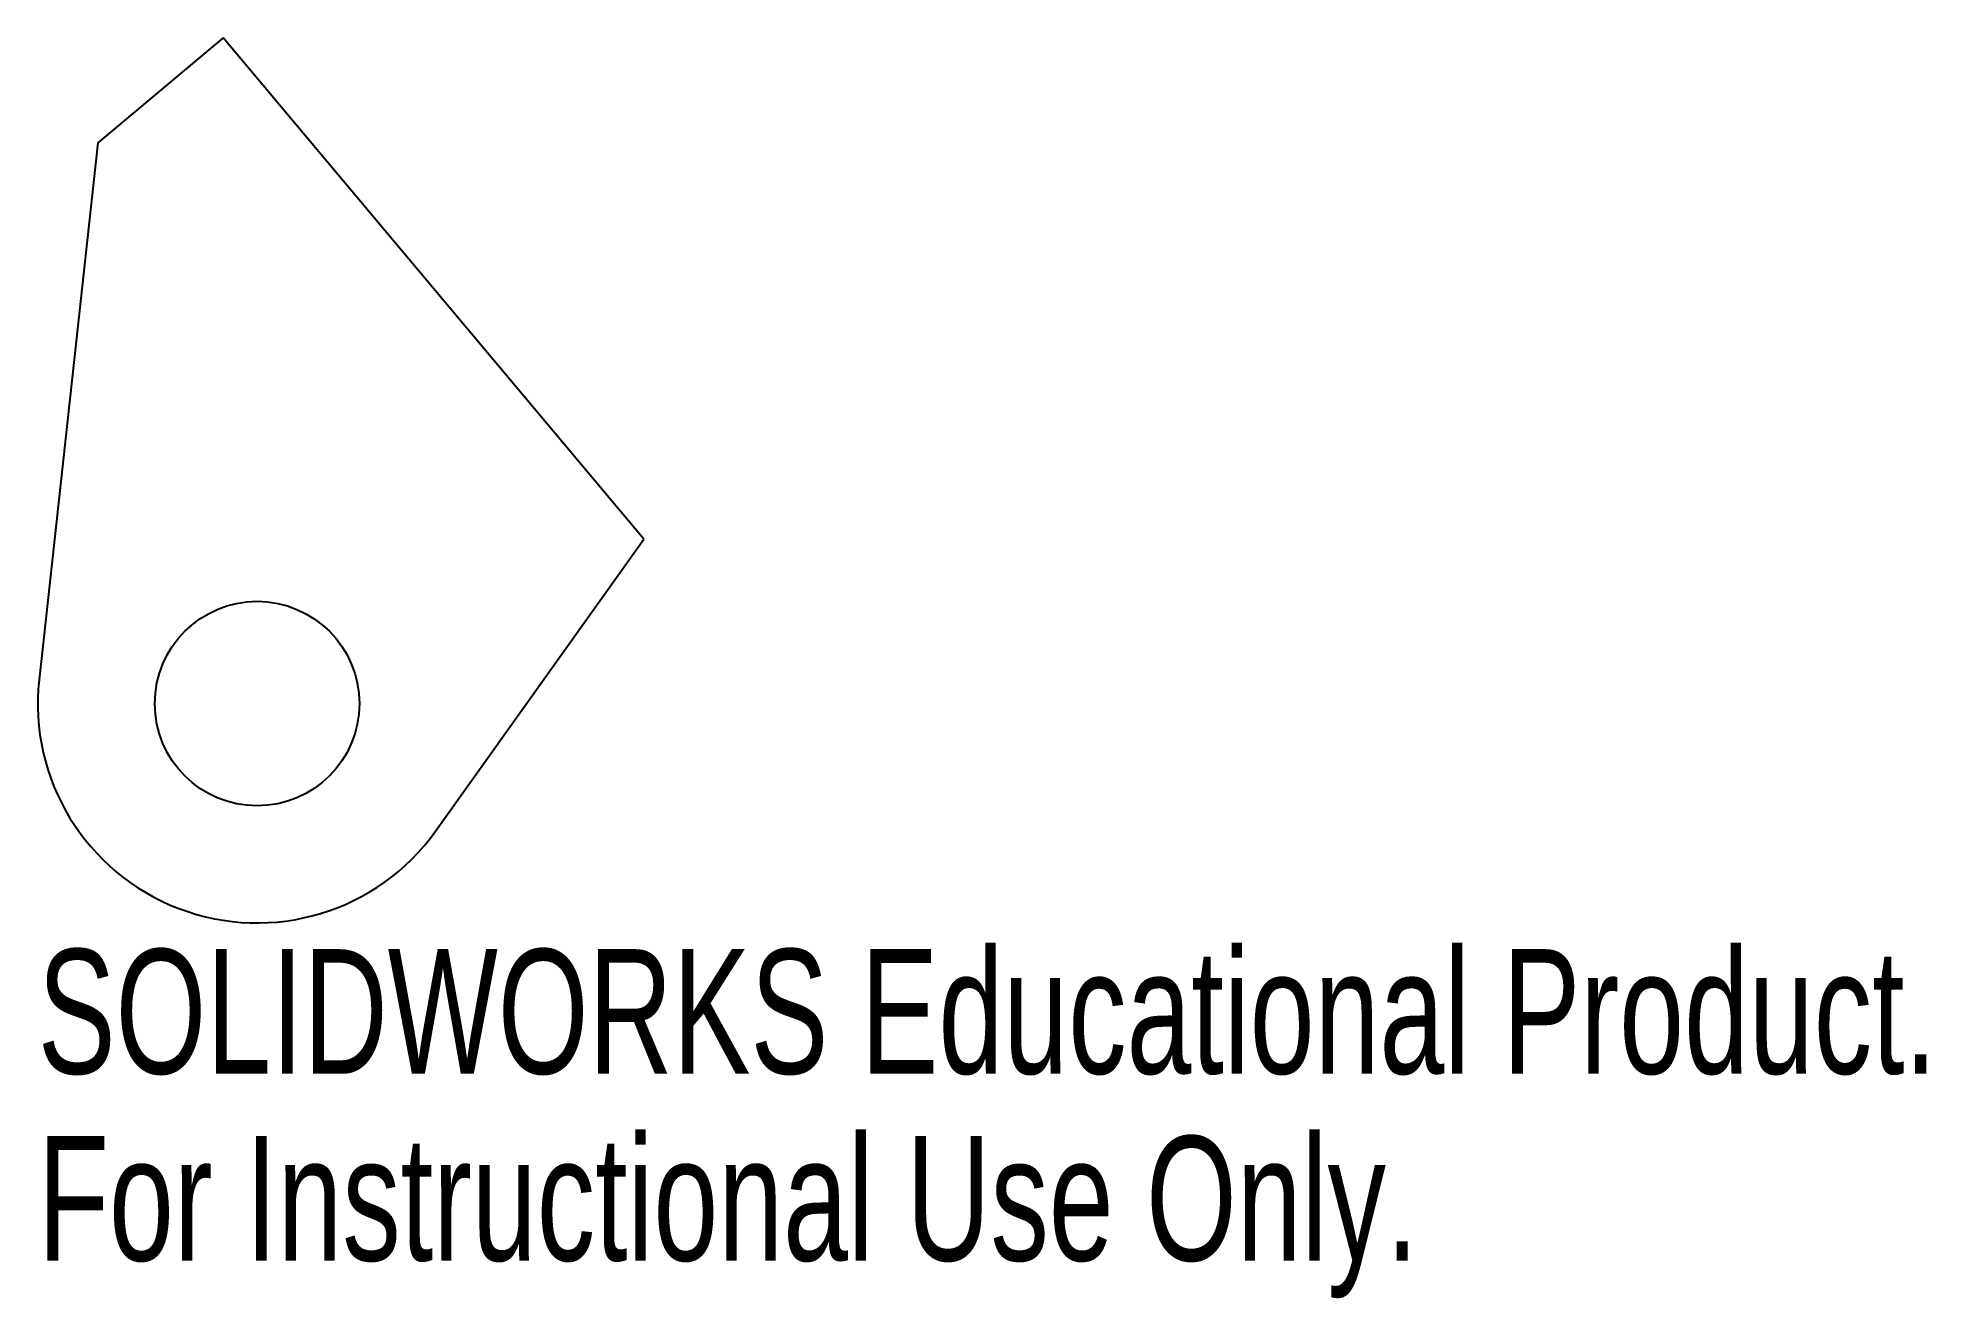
# Model space of a CAD drawing. Header units: inches. Extents: x 6.51 to 9.39, y -0.47 to 1.45.
import ezdxf

# ---------------------------------------------------------------- set-up
doc = ezdxf.new("R2010")
doc.units = ezdxf.units.IN
doc.header["$MEASUREMENT"] = 0
doc.styles.add('SLDTEXTSTYLE0', font='TXT', dxfattribs={"width": 0.7})

msp = doc.modelspace()

# ---------------------------------------------------------------- linework, layer by layer
at = {"color": 7, "linetype": 'Continuous', "lineweight": 25}
for p, q in [((6.7925, 1.4545), (6.601, 1.2938)), ((7.4353, 0.6885), (6.7925, 1.4545)), ((6.601, 1.2938), (6.5115, 0.4739)), ((7.1171, 0.2428), (7.4353, 0.6885))]:
    msp.add_line(p, q, dxfattribs=at)
msp.add_circle((6.8445, 0.4375), 0.1562, dxfattribs=at)
msp.add_arc((6.8445, 0.4375), 0.335, 173.7694, 324.4753, dxfattribs=at)

# ---------------------------------------------------------------- texts
at = {"color": 7, "linetype": 'Continuous', "char_height": 0.1903, "attachment_point": 1, "style": 'SLDTEXTSTYLE0'}
for s, insert in [('SOLIDWORKS Educational Product.', (6.5095, 0.0624)), ('For Instructional Use Only.', (6.5095, -0.2231))]:
    msp.add_mtext(s, dxfattribs=dict(at, insert=insert))

doc.saveas('drawing.dxf')
